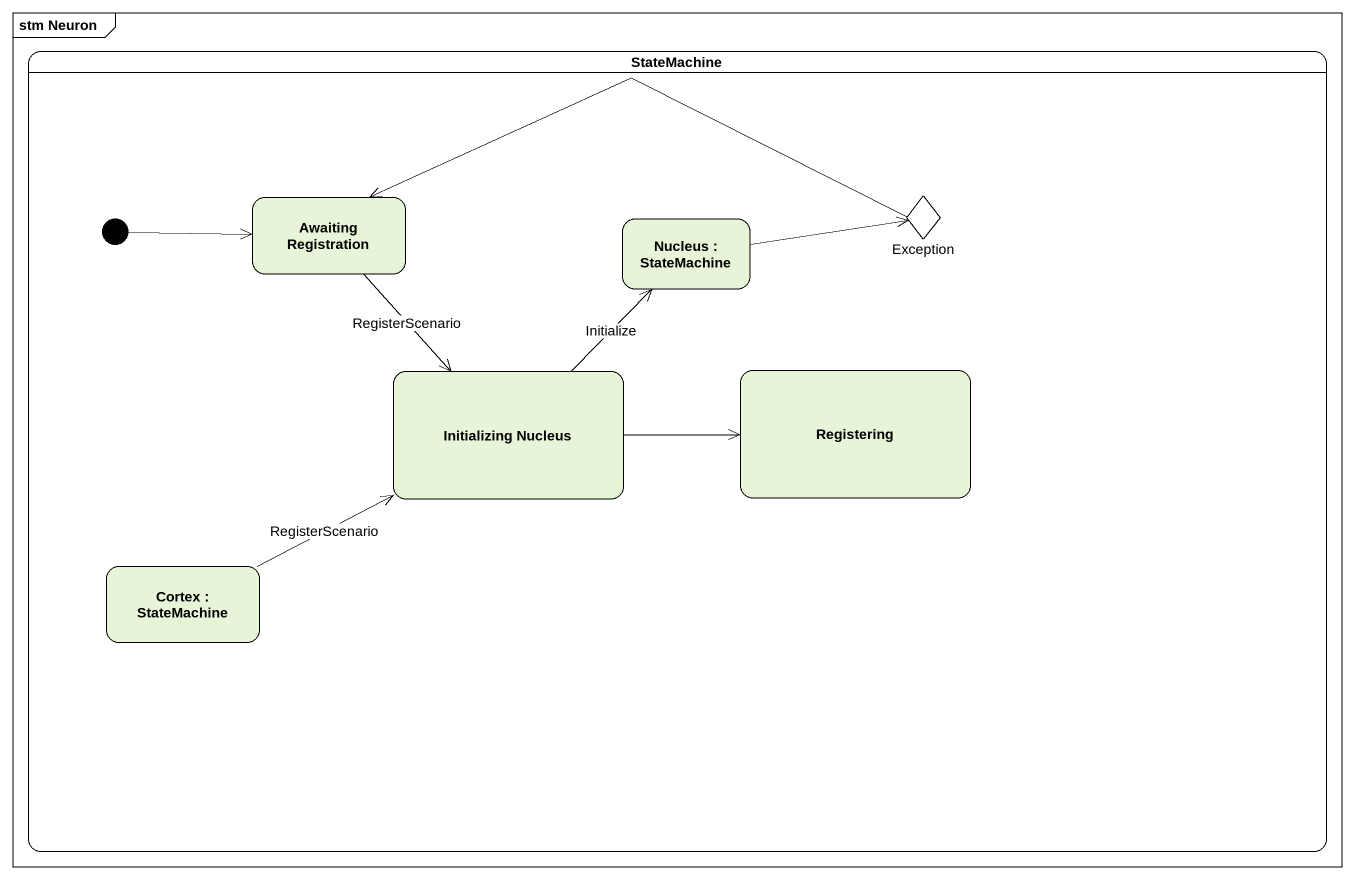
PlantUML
@startuml
mainframe stm Neuron
hide empty description
state StateMachine {
  state "Awaiting Registration" as Awaiting_Registration
  state "Nucleus : StateMachine" as Nucleus
  state "Exception" as Exception_ <<choice>>
  state "Initializing Nucleus" as Initializing_Nucleus
  state Registering
  state "Cortex : StateMachine" as Cortex
  [*] -right-> Awaiting_Registration
}
Awaiting_Registration --> Initializing_Nucleus : RegisterScenario
Nucleus -right-> Exception_
Exception_ -left-> Awaiting_Registration
Initializing_Nucleus -up-> Nucleus : Initialize
Initializing_Nucleus -right-> Registering
Cortex -right-> Initializing_Nucleus : RegisterScenario
@enduml
